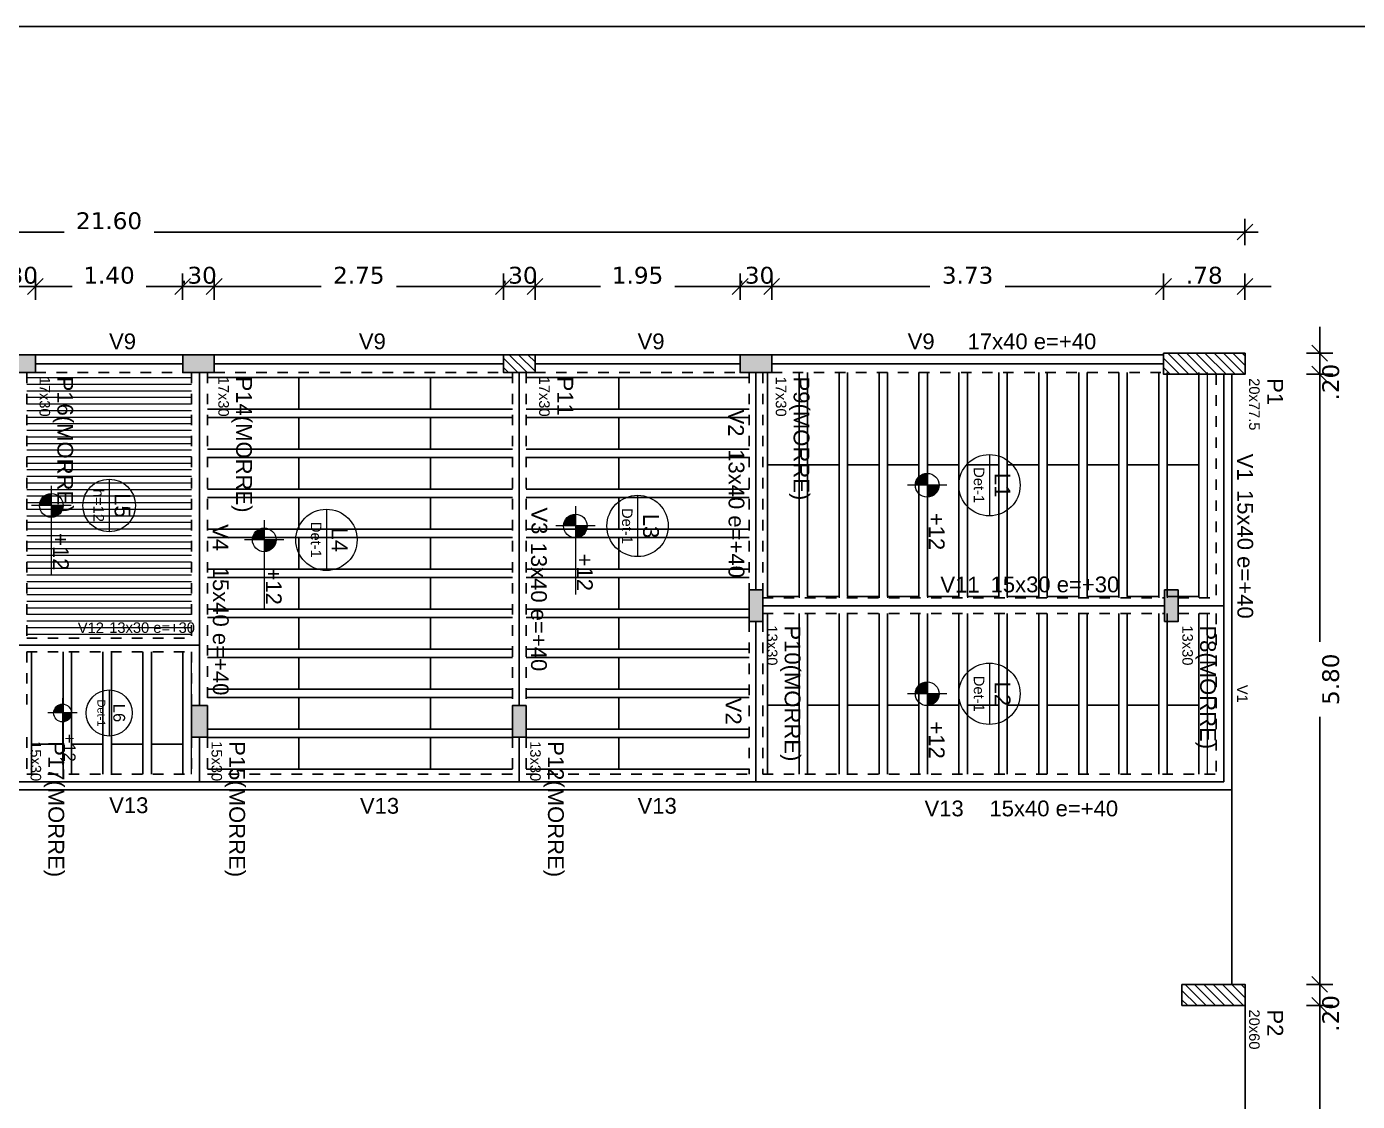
# Model space of a CAD drawing. Extents: x 25 to 1028, y -81 to 176.
# Drawn here: x 823.42 to 836.07, y 122.72 to 132.93 of the extents above; entities that cross this region are included whole.
import ezdxf

# ---------------------------------------------------------------- set-up
doc = ezdxf.new("R2010")
doc.units = 0
doc.header["$LTSCALE"] = 0.3
doc.header["$PDSIZE"] = 0.1
doc.linetypes.add('DOT2', pattern=[3.175, 0, -3.175])
doc.layers.get('0').update_dxf_attribs({"linetype": 'CONTINUOUS'})
doc.layers.get('Defpoints').update_dxf_attribs({"linetype": 'CONTINUOUS'})
for name, color, linetype in [('ARQ-CTA-1_100', 1, 'CONTINUOUS'), ('FO-Eixos', 5, 'CONTINUOUS'), ('FO-Pilares', 4, 'CONTINUOUS'), ('FO-Vigas', 1, 'CONTINUOUS')]:
    doc.layers.add(name, color=color, linetype=linetype)
for name, color, linetype, lineweight in [('FO-Hachuras das lajes', 1, 'CONTINUOUS', 20), ('FO-Hachuras dos pilares', 9, 'CONTINUOUS', 5), ('FO-Textos das lajes', 3, 'CONTINUOUS', 20), ('FO-Textos das vigas', 7, 'CONTINUOUS', 5), ('FO-Textos dos pilares', 7, 'CONTINUOUS', 5)]:
    doc.layers.add(name, color=color, linetype=linetype, lineweight=lineweight)
doc.layers.add('VPort', color=45, linetype='CONTINUOUS', plot=False)
doc.styles.add('Arial', font='arial.ttf')
doc.styles.add('FNDE Texto Cota 0100', font='verdana.ttf', dxfattribs={"height": 0.16})
doc.dimstyles.new('FNDE 1-0100', dxfattribs={"dimscale": 2.5, "dimtxt": 0.16, "dimasz": 0.05, "dimexe": 0.15, "dimexo": 0.15, "dimgap": 0.05, "dimtad": 1, "dimzin": 4, "dimdsep": 46, "dimtxsty": 'FNDE Texto Cota 0100', "dimblk": 'tic', "dimcen": 0.15, "dimdle": 0.15, "dimse1": 1, "dimse2": 1, "dimclrd": 251, "dimclre": 251, "dimclrt": 256, "dimaunit": 1, "dimadec": 3, "dimazin": 0, "dimtfac": 1, "dimtix": 1, "dimtmove": 2, "dimatfit": 3, "dimldrblk": 'tic', "dimfxl": 0.15, "dimtvp": 1, "dimtolj": 1, "dimtzin": 0, "dimarcsym": 0})
pattern_1 = [(315, (831.050994, 199.160004), (0.044194174, 0.044194174), [])]

# ---------------------------------------------------------------- blocks, each defined once
blk = doc.blocks.new('tic')
at = {"color": 251}
for p, q in [((-1, 0), (1, 0)), ((0, -1), (0, 1))]:
    blk.add_line(p, q, dxfattribs=at)
blk.add_line((-0.6, -0.6), (0.6, 0.6))
blk = doc.blocks.new('*D55')
at = {"layer": 'ARQ-CTA-1_100', "color": 251, "lineweight": -2}
for p, q in [((835.712, 129.955), (835.712, 130.08)), ((835.712, 129.83), (835.712, 129.63)), ((835.712, 129.505), (835.712, 129.38))]:
    blk.add_line(p, q, dxfattribs=at)
at = {"layer": 'Defpoints', "color": 0}
for p in [(834.472, 129.83), (834.472, 129.63), (835.712, 129.63)]:
    blk.add_point(p, dxfattribs=at)
at = {"layer": 'ARQ-CTA-1_100', "color": 251, "lineweight": -2, "xscale": 0.125, "yscale": 0.125, "zscale": 0.125}
for p, rotation in [((835.712, 129.83), 270), ((835.712, 129.63), 90)]:
    blk.add_blockref('tic', p, dxfattribs=dict(at, rotation=rotation))
at = {"layer": 'ARQ-CTA-1_100', "insert": (835.817, 129.554), "char_height": 0.16, "attachment_point": 5, "rotation": 90, "style": 'FNDE Texto Cota 0100'}
blk.add_mtext('\\A1;.20', dxfattribs=at)
blk = doc.blocks.new('*D56')
at = {"layer": 'ARQ-CTA-1_100', "color": 251, "lineweight": -2}
for p, q in [((835.712, 129.505), (835.712, 127.087)), ((835.712, 123.955), (835.712, 126.372))]:
    blk.add_line(p, q, dxfattribs=at)
at = {"layer": 'Defpoints', "color": 0}
for p in [(834.472, 129.63), (834.472, 123.83), (835.712, 123.83)]:
    blk.add_point(p, dxfattribs=at)
at = {"layer": 'ARQ-CTA-1_100', "color": 251, "lineweight": -2, "xscale": 0.125, "yscale": 0.125, "zscale": 0.125}
for p, rotation in [((835.712, 129.63), 90), ((835.712, 123.83), 270)]:
    blk.add_blockref('tic', p, dxfattribs=dict(at, rotation=rotation))
at = {"layer": 'ARQ-CTA-1_100', "insert": (835.817, 126.73), "char_height": 0.16, "attachment_point": 5, "rotation": 90, "style": 'FNDE Texto Cota 0100'}
blk.add_mtext('\\A1;5.80', dxfattribs=at)
blk = doc.blocks.new('*D57')
at = {"layer": 'ARQ-CTA-1_100', "color": 251, "lineweight": -2}
for p, q in [((835.712, 123.955), (835.712, 124.08)), ((835.712, 123.83), (835.712, 123.63)), ((835.712, 123.505), (835.712, 123.38))]:
    blk.add_line(p, q, dxfattribs=at)
at = {"layer": 'Defpoints', "color": 0}
for p in [(834.472, 123.83), (834.472, 123.63), (835.712, 123.63)]:
    blk.add_point(p, dxfattribs=at)
at = {"layer": 'ARQ-CTA-1_100', "color": 251, "lineweight": -2, "xscale": 0.125, "yscale": 0.125, "zscale": 0.125}
for p, rotation in [((835.712, 123.83), 270), ((835.712, 123.63), 90)]:
    blk.add_blockref('tic', p, dxfattribs=dict(at, rotation=rotation))
at = {"layer": 'ARQ-CTA-1_100', "insert": (835.817, 123.554), "char_height": 0.16, "attachment_point": 5, "rotation": 90, "style": 'FNDE Texto Cota 0100'}
blk.add_mtext('\\A1;.20', dxfattribs=at)
blk = doc.blocks.new('*D58')
at = {"layer": 'ARQ-CTA-1_100', "color": 251, "lineweight": -2}
for p, q in [((835.712, 123.505), (835.712, 121.087)), ((835.712, 117.955), (835.712, 120.372))]:
    blk.add_line(p, q, dxfattribs=at)
at = {"layer": 'Defpoints', "color": 0}
for p in [(834.472, 123.63), (834.472, 117.83), (835.712, 117.83)]:
    blk.add_point(p, dxfattribs=at)
at = {"layer": 'ARQ-CTA-1_100', "color": 251, "lineweight": -2, "xscale": 0.125, "yscale": 0.125, "zscale": 0.125}
for p, rotation in [((835.712, 123.63), 90), ((835.712, 117.83), 270)]:
    blk.add_blockref('tic', p, dxfattribs=dict(at, rotation=rotation))
at = {"layer": 'ARQ-CTA-1_100', "insert": (835.817, 120.73), "char_height": 0.16, "attachment_point": 5, "rotation": 90, "style": 'FNDE Texto Cota 0100'}
blk.add_mtext('\\A1;5.80', dxfattribs=at)
blk = doc.blocks.new('*D74')
at = {"layer": 'ARQ-CTA-1_100', "color": 251, "lineweight": -2}
for p, q in [((834.101, 130.463), (833.976, 130.463)), ((835.001, 130.463), (834.226, 130.463)), ((835.126, 130.463), (835.251, 130.463))]:
    blk.add_line(p, q, dxfattribs=at)
at = {"layer": 'Defpoints', "color": 0}
for p in [(834.226, 130.463), (834.226, 129.83), (835.001, 129.83)]:
    blk.add_point(p, dxfattribs=at)
at = {"layer": 'ARQ-CTA-1_100', "color": 251, "lineweight": -2, "xscale": 0.125, "yscale": 0.125, "zscale": 0.125}
blk.add_blockref('tic', (834.226, 130.463), dxfattribs=at)
at = {"layer": 'ARQ-CTA-1_100', "color": 251, "lineweight": -2, "xscale": 0.125, "yscale": 0.125, "zscale": 0.125, "rotation": 180}
blk.add_blockref('tic', (835.001, 130.463), dxfattribs=at)
at = {"layer": 'ARQ-CTA-1_100', "insert": (834.614, 130.569), "char_height": 0.16, "attachment_point": 5, "style": 'FNDE Texto Cota 0100'}
blk.add_mtext('\\A1;.78', dxfattribs=at)
blk = doc.blocks.new('*D75')
at = {"layer": 'ARQ-CTA-1_100', "color": 251, "lineweight": -2}
for p, q in [((830.626, 130.463), (832.006, 130.463)), ((834.101, 130.463), (832.722, 130.463))]:
    blk.add_line(p, q, dxfattribs=at)
at = {"layer": 'Defpoints', "color": 0}
for p in [(830.501, 130.463), (830.501, 129.815), (834.226, 129.83)]:
    blk.add_point(p, dxfattribs=at)
at = {"layer": 'ARQ-CTA-1_100', "color": 251, "lineweight": -2, "xscale": 0.125, "yscale": 0.125, "zscale": 0.125, "rotation": 180}
blk.add_blockref('tic', (830.501, 130.463), dxfattribs=at)
at = {"layer": 'ARQ-CTA-1_100', "color": 251, "lineweight": -2, "xscale": 0.125, "yscale": 0.125, "zscale": 0.125}
blk.add_blockref('tic', (834.226, 130.463), dxfattribs=at)
at = {"layer": 'ARQ-CTA-1_100', "insert": (832.364, 130.569), "char_height": 0.16, "attachment_point": 5, "style": 'FNDE Texto Cota 0100'}
blk.add_mtext('\\A1;3.73', dxfattribs=at)
blk = doc.blocks.new('*D76')
at = {"layer": 'ARQ-CTA-1_100', "color": 251, "lineweight": -2}
for p, q in [((830.076, 130.463), (829.951, 130.463)), ((830.501, 130.463), (830.201, 130.463)), ((830.626, 130.463), (830.751, 130.463))]:
    blk.add_line(p, q, dxfattribs=at)
at = {"layer": 'Defpoints', "color": 0}
for p in [(830.201, 130.463), (830.201, 129.815), (830.501, 129.815)]:
    blk.add_point(p, dxfattribs=at)
at = {"layer": 'ARQ-CTA-1_100', "color": 251, "lineweight": -2, "xscale": 0.125, "yscale": 0.125, "zscale": 0.125}
blk.add_blockref('tic', (830.201, 130.463), dxfattribs=at)
at = {"layer": 'ARQ-CTA-1_100', "color": 251, "lineweight": -2, "xscale": 0.125, "yscale": 0.125, "zscale": 0.125, "rotation": 180}
blk.add_blockref('tic', (830.501, 130.463), dxfattribs=at)
at = {"layer": 'ARQ-CTA-1_100', "insert": (830.351, 130.569), "char_height": 0.16, "attachment_point": 5, "style": 'FNDE Texto Cota 0100'}
blk.add_mtext('\\A1;.30', dxfattribs=at)
blk = doc.blocks.new('*D77')
at = {"layer": 'ARQ-CTA-1_100', "color": 251, "lineweight": -2}
for p, q in [((828.376, 130.463), (828.874, 130.463)), ((830.076, 130.463), (829.579, 130.463))]:
    blk.add_line(p, q, dxfattribs=at)
at = {"layer": 'Defpoints', "color": 0}
for p in [(828.251, 130.463), (828.251, 129.815), (830.201, 129.815)]:
    blk.add_point(p, dxfattribs=at)
at = {"layer": 'ARQ-CTA-1_100', "color": 251, "lineweight": -2, "xscale": 0.125, "yscale": 0.125, "zscale": 0.125, "rotation": 180}
blk.add_blockref('tic', (828.251, 130.463), dxfattribs=at)
at = {"layer": 'ARQ-CTA-1_100', "color": 251, "lineweight": -2, "xscale": 0.125, "yscale": 0.125, "zscale": 0.125}
blk.add_blockref('tic', (830.201, 130.463), dxfattribs=at)
at = {"layer": 'ARQ-CTA-1_100', "insert": (829.226, 130.569), "char_height": 0.16, "attachment_point": 5, "style": 'FNDE Texto Cota 0100'}
blk.add_mtext('\\A1;1.95', dxfattribs=at)
blk = doc.blocks.new('*D78')
at = {"layer": 'ARQ-CTA-1_100', "color": 251, "lineweight": -2}
for p, q in [((827.826, 130.463), (827.701, 130.463)), ((828.251, 130.463), (827.951, 130.463)), ((828.376, 130.463), (828.501, 130.463))]:
    blk.add_line(p, q, dxfattribs=at)
at = {"layer": 'Defpoints', "color": 0}
for p in [(827.951, 130.463), (827.951, 129.815), (828.251, 129.815)]:
    blk.add_point(p, dxfattribs=at)
at = {"layer": 'ARQ-CTA-1_100', "color": 251, "lineweight": -2, "xscale": 0.125, "yscale": 0.125, "zscale": 0.125}
blk.add_blockref('tic', (827.951, 130.463), dxfattribs=at)
at = {"layer": 'ARQ-CTA-1_100', "color": 251, "lineweight": -2, "xscale": 0.125, "yscale": 0.125, "zscale": 0.125, "rotation": 180}
blk.add_blockref('tic', (828.251, 130.463), dxfattribs=at)
at = {"layer": 'ARQ-CTA-1_100', "insert": (828.101, 130.569), "char_height": 0.16, "attachment_point": 5, "style": 'FNDE Texto Cota 0100'}
blk.add_mtext('\\A1;.30', dxfattribs=at)
blk = doc.blocks.new('*D79')
at = {"layer": 'ARQ-CTA-1_100', "color": 251, "lineweight": -2}
for p, q in [((825.326, 130.463), (826.218, 130.463)), ((827.826, 130.463), (826.935, 130.463))]:
    blk.add_line(p, q, dxfattribs=at)
at = {"layer": 'Defpoints', "color": 0}
for p in [(825.201, 130.463), (825.201, 129.815), (827.951, 129.815)]:
    blk.add_point(p, dxfattribs=at)
at = {"layer": 'ARQ-CTA-1_100', "color": 251, "lineweight": -2, "xscale": 0.125, "yscale": 0.125, "zscale": 0.125, "rotation": 180}
blk.add_blockref('tic', (825.201, 130.463), dxfattribs=at)
at = {"layer": 'ARQ-CTA-1_100', "color": 251, "lineweight": -2, "xscale": 0.125, "yscale": 0.125, "zscale": 0.125}
blk.add_blockref('tic', (827.951, 130.463), dxfattribs=at)
at = {"layer": 'ARQ-CTA-1_100', "insert": (826.576, 130.569), "char_height": 0.16, "attachment_point": 5, "style": 'FNDE Texto Cota 0100'}
blk.add_mtext('\\A1;2.75', dxfattribs=at)
blk = doc.blocks.new('*D80')
at = {"layer": 'ARQ-CTA-1_100', "color": 251, "lineweight": -2}
for p, q in [((824.776, 130.463), (824.651, 130.463)), ((825.201, 130.463), (824.901, 130.463)), ((825.326, 130.463), (825.451, 130.463))]:
    blk.add_line(p, q, dxfattribs=at)
at = {"layer": 'Defpoints', "color": 0}
for p in [(824.901, 130.463), (824.901, 129.815), (825.201, 129.815)]:
    blk.add_point(p, dxfattribs=at)
at = {"layer": 'ARQ-CTA-1_100', "color": 251, "lineweight": -2, "xscale": 0.125, "yscale": 0.125, "zscale": 0.125}
blk.add_blockref('tic', (824.901, 130.463), dxfattribs=at)
at = {"layer": 'ARQ-CTA-1_100', "color": 251, "lineweight": -2, "xscale": 0.125, "yscale": 0.125, "zscale": 0.125, "rotation": 180}
blk.add_blockref('tic', (825.201, 130.463), dxfattribs=at)
at = {"layer": 'ARQ-CTA-1_100', "insert": (825.051, 130.569), "char_height": 0.16, "attachment_point": 5, "style": 'FNDE Texto Cota 0100'}
blk.add_mtext('\\A1;.30', dxfattribs=at)
blk = doc.blocks.new('*D81')
at = {"layer": 'ARQ-CTA-1_100', "color": 251, "lineweight": -2}
for p, q in [((823.626, 130.463), (823.849, 130.463)), ((824.776, 130.463), (824.554, 130.463))]:
    blk.add_line(p, q, dxfattribs=at)
at = {"layer": 'Defpoints', "color": 0}
for p in [(823.501, 130.463), (823.501, 129.815), (824.901, 129.815)]:
    blk.add_point(p, dxfattribs=at)
at = {"layer": 'ARQ-CTA-1_100', "color": 251, "lineweight": -2, "xscale": 0.125, "yscale": 0.125, "zscale": 0.125, "rotation": 180}
blk.add_blockref('tic', (823.501, 130.463), dxfattribs=at)
at = {"layer": 'ARQ-CTA-1_100', "color": 251, "lineweight": -2, "xscale": 0.125, "yscale": 0.125, "zscale": 0.125}
blk.add_blockref('tic', (824.901, 130.463), dxfattribs=at)
at = {"layer": 'ARQ-CTA-1_100', "insert": (824.201, 130.569), "char_height": 0.16, "attachment_point": 5, "style": 'FNDE Texto Cota 0100'}
blk.add_mtext('\\A1;1.40', dxfattribs=at)
blk = doc.blocks.new('*D82')
at = {"layer": 'ARQ-CTA-1_100', "color": 251, "lineweight": -2}
for p, q in [((823.076, 130.463), (822.951, 130.463)), ((823.501, 130.463), (823.201, 130.463)), ((823.626, 130.463), (823.751, 130.463))]:
    blk.add_line(p, q, dxfattribs=at)
at = {"layer": 'Defpoints', "color": 0}
for p in [(823.201, 130.463), (823.201, 129.815), (823.501, 129.815)]:
    blk.add_point(p, dxfattribs=at)
at = {"layer": 'ARQ-CTA-1_100', "color": 251, "lineweight": -2, "xscale": 0.125, "yscale": 0.125, "zscale": 0.125}
blk.add_blockref('tic', (823.201, 130.463), dxfattribs=at)
at = {"layer": 'ARQ-CTA-1_100', "color": 251, "lineweight": -2, "xscale": 0.125, "yscale": 0.125, "zscale": 0.125, "rotation": 180}
blk.add_blockref('tic', (823.501, 130.463), dxfattribs=at)
at = {"layer": 'ARQ-CTA-1_100', "insert": (823.351, 130.569), "char_height": 0.16, "attachment_point": 5, "style": 'FNDE Texto Cota 0100'}
blk.add_mtext('\\A1;.30', dxfattribs=at)
blk = doc.blocks.new('*D89')
at = {"layer": 'ARQ-CTA-1_100', "color": 251, "lineweight": -2}
for p, q in [((813.526, 130.981), (823.773, 130.981)), ((834.876, 130.981), (824.63, 130.981))]:
    blk.add_line(p, q, dxfattribs=at)
at = {"layer": 'Defpoints', "color": 0}
for p in [(813.401, 130.981), (813.401, 129.83), (835.001, 129.83)]:
    blk.add_point(p, dxfattribs=at)
at = {"layer": 'ARQ-CTA-1_100', "color": 251, "lineweight": -2, "xscale": 0.125, "yscale": 0.125, "zscale": 0.125, "rotation": 180}
blk.add_blockref('tic', (813.401, 130.981), dxfattribs=at)
at = {"layer": 'ARQ-CTA-1_100', "color": 251, "lineweight": -2, "xscale": 0.125, "yscale": 0.125, "zscale": 0.125}
blk.add_blockref('tic', (835.001, 130.981), dxfattribs=at)
at = {"layer": 'ARQ-CTA-1_100', "insert": (824.201, 131.087), "char_height": 0.16, "attachment_point": 5, "style": 'FNDE Texto Cota 0100'}
blk.add_mtext('\\A1;21.60', dxfattribs=at)

msp = doc.modelspace()

# ---------------------------------------------------------------- hatches: boundary and pattern name
at = {"layer": 'FO-Hachuras das lajes', "linetype": 'Continuous'}
h = msp.add_hatch(dxfattribs=at)
h.set_pattern_fill('LINE', color=256, scale=0.5, style=0)
h.set_pattern_definition([(360, (831.050994, 199.160004), (2e-17, 0.0625), [])])
h.paths.add_polyline_path([(823.41849447, 129.644504), (823.41849447, 127.119504), (824.98649447, 127.119504), (824.98649447, 129.644504), (824.90149447, 129.644504), (823.50149447, 129.644504)])
at = {"layer": 'FO-Hachuras dos pilares', "linetype": 'Continuous'}
for points in [[(823.20149447, 129.814504), (823.20149447, 129.729504), (823.20149447, 129.644504), (823.35149447, 129.644504), (823.50149447, 129.644504), (823.50149447, 129.729504), (823.50149447, 129.814504), (823.35149447, 129.814504)], [(824.90149447, 129.814504), (824.90149447, 129.729504), (824.90149447, 129.644504), (825.05149447, 129.644504), (825.20149447, 129.644504), (825.20149447, 129.729504), (825.20149447, 129.814504), (825.05149447, 129.814504)], [(830.20149447, 129.814504), (830.20149447, 129.729504), (830.20149447, 129.644504), (830.35149447, 129.644504), (830.50149447, 129.644504), (830.50149447, 129.729504), (830.50149447, 129.814504), (830.35149447, 129.814504)], [(830.41649447, 127.579504), (830.35149447, 127.579504), (830.28649447, 127.579504), (830.28649447, 127.429504), (830.28649447, 127.279504), (830.35149447, 127.279504), (830.41649447, 127.279504), (830.41649447, 127.429504)], [(834.36649447, 127.579504), (834.30149447, 127.579504), (834.23649447, 127.579504), (834.23649447, 127.429504), (834.23649447, 127.279504), (834.30149447, 127.279504), (834.36649447, 127.279504), (834.36649447, 127.429504)], [(824.98649447, 126.179504), (825.06149447, 126.179504), (825.13649447, 126.179504), (825.13649447, 126.329504), (825.13649447, 126.479504), (825.06149447, 126.479504), (824.98649447, 126.479504), (824.98649447, 126.329504)], [(828.03649447, 126.179504), (828.10149447, 126.179504), (828.16649447, 126.179504), (828.16649447, 126.329504), (828.16649447, 126.479504), (828.10149447, 126.479504), (828.03649447, 126.479504), (828.03649447, 126.329504)]]:
    msp.add_hatch(color=256, dxfattribs=at).paths.add_polyline_path(points)
h = msp.add_hatch(dxfattribs=at)
h.set_pattern_fill('ANSI31', color=256, scale=0.5, angle=-90, style=0)
h.set_pattern_definition(pattern_1)
h.paths.add_polyline_path([(827.95149447, 129.814504), (827.95149447, 129.729504), (827.95149447, 129.644504), (828.10149447, 129.644504), (828.25149447, 129.644504), (828.25149447, 129.729504), (828.25149447, 129.814504), (828.10149447, 129.814504)])
h = msp.add_hatch(dxfattribs=at)
h.set_pattern_fill('ANSI31', color=256, scale=0.5, angle=-90, style=0)
h.set_pattern_definition(pattern_1)
h.paths.add_polyline_path([(834.22649447, 129.829504), (834.22649447, 129.729504), (834.22649447, 129.629504), (834.61399447, 129.629504), (835.00149447, 129.629504), (835.00149447, 129.729504), (835.00149447, 129.829504), (834.61399447, 129.829504)])
h = msp.add_hatch(dxfattribs=at)
h.set_pattern_fill('ANSI31', color=256, scale=0.5, angle=-90, style=0)
h.set_pattern_definition(pattern_1)
h.paths.add_polyline_path([(834.40149447, 123.829504), (834.40149447, 123.729504), (834.40149447, 123.629504), (834.70149447, 123.629504), (835.00149447, 123.629504), (835.00149447, 123.729504), (835.00149447, 123.829504), (834.70149447, 123.829504)])
at = {"layer": 'FO-Textos das lajes', "linetype": 'Continuous'}
for points in [[(831.97994697, 128.574504), (831.97994697, 128.687004), (831.95082997, 128.6831705), (831.92369697, 128.671932), (831.90039747, 128.6540535), (831.88251897, 128.630754), (831.87127997, 128.603621), (831.86744697, 128.574504), (831.97994697, 128.574504)], [(831.97994697, 128.574504), (831.97994697, 128.462004), (832.00906397, 128.4658375), (832.03619697, 128.477076), (832.05949647, 128.4949545), (832.07737497, 128.518254), (832.08861347, 128.545387), (832.09244697, 128.574504), (831.97994697, 128.574504)], [(823.65249447, 128.382004), (823.65249447, 128.494504), (823.62337747, 128.4906705), (823.59624447, 128.479432), (823.57294497, 128.4615535), (823.55506647, 128.438254), (823.54382797, 128.411121), (823.53999447, 128.382004), (823.65249447, 128.382004)], [(823.65249447, 128.382004), (823.65249447, 128.269504), (823.68161147, 128.2733375), (823.70874447, 128.284576), (823.73204397, 128.3024545), (823.74992247, 128.325754), (823.76116097, 128.352887), (823.76499447, 128.382004), (823.65249447, 128.382004)], [(828.63494697, 128.187004), (828.63494697, 128.299504), (828.60582997, 128.2956705), (828.57869697, 128.284432), (828.55539747, 128.2665535), (828.53751897, 128.243254), (828.52627997, 128.216121), (828.52244697, 128.187004), (828.63494697, 128.187004)], [(825.67674897, 128.055202), (825.67674897, 128.167702), (825.64763147, 128.1638685), (825.62049897, 128.15263), (825.59719947, 128.1347515), (825.57932097, 128.111452), (825.56808197, 128.084319), (825.56424897, 128.055202), (825.67674897, 128.055202)], [(828.63494697, 128.187004), (828.63494697, 128.074504), (828.66406397, 128.0783375), (828.69119697, 128.089576), (828.71449647, 128.1074545), (828.73237497, 128.130754), (828.74361347, 128.157887), (828.74744697, 128.187004), (828.63494697, 128.187004)], [(825.67674897, 128.055202), (825.67674897, 127.942702), (825.70586597, 127.9465355), (825.73299897, 127.957774), (825.75629847, 127.9756525), (825.77417647, 127.998952), (825.78541547, 128.026085), (825.78924897, 128.055202), (825.67674897, 128.055202)], [(831.97994697, 126.592004), (831.97994697, 126.704504), (831.95082997, 126.7006705), (831.92369697, 126.689432), (831.90039747, 126.6715535), (831.88251897, 126.648254), (831.87127997, 126.621121), (831.86744697, 126.592004), (831.97994697, 126.592004)], [(831.97994697, 126.592004), (831.97994697, 126.479504), (832.00906397, 126.4833375), (832.03619697, 126.494576), (832.05949647, 126.5124545), (832.07737497, 126.535754), (832.08861347, 126.562887), (832.09244697, 126.592004), (831.97994697, 126.592004)], [(823.75883397, 126.409504), (823.75883397, 126.493879), (823.73699597, 126.491004), (823.71664647, 126.482575), (823.69917147, 126.469166), (823.68576297, 126.4516915), (823.67733397, 126.431342), (823.67445897, 126.409504), (823.75883397, 126.409504)], [(823.75883397, 126.409504), (823.75883397, 126.325129), (823.78067147, 126.328004), (823.80102147, 126.336433), (823.81849597, 126.349842), (823.83190447, 126.3673165), (823.84033397, 126.387666), (823.84320897, 126.409504), (823.75883397, 126.409504)]]:
    msp.add_hatch(color=256, dxfattribs=at).paths.add_polyline_path(points)

# ---------------------------------------------------------------- linework, layer by layer
at = {"layer": 'FO-Eixos'}
for p, q in [((823.50149447, 129.729504), (824.90149447, 129.729504)), ((825.20149447, 129.729504), (827.95149447, 129.729504)), ((828.25149447, 129.729504), (830.20149447, 129.729504)), ((830.50149447, 129.729504), (834.22649447, 129.729504)), ((825.06149447, 129.644504), (825.06149447, 127.054504)), ((828.10149447, 129.644504), (828.10149447, 126.479504)), ((830.35149447, 129.644504), (830.35149447, 127.579504)), ((834.80149447, 129.629504), (834.80149447, 127.429504)), ((830.41649447, 127.429504), (834.23649447, 127.429504)), ((834.36649447, 127.429504), (834.80149447, 127.429504)), ((834.80149447, 127.429504), (834.80149447, 125.754504)), ((830.35149447, 127.279504), (830.35149447, 125.754504)), ((823.34349447, 127.054504), (825.06149447, 127.054504)), ((825.06149447, 127.054504), (825.06149447, 126.479504)), ((825.06149447, 126.179504), (825.06149447, 125.754504)), ((828.10149447, 126.179504), (828.10149447, 125.754504)), ((823.34349447, 125.754504), (825.06149447, 125.754504)), ((825.06149447, 125.754504), (828.10149447, 125.754504)), ((828.10149447, 125.754504), (830.35149447, 125.754504)), ((830.35149447, 125.754504), (834.80149447, 125.754504))]:
    msp.add_line(p, q, dxfattribs=at)
for points in [[(825.13649447, 129.297004), (826.00649447, 129.297004), (826.00649447, 129.597004), (825.13649447, 129.597004)], [(828.03649447, 129.597004), (827.25649447, 129.597004), (827.25649447, 129.297004), (828.03649447, 129.297004)], [(828.16649447, 129.297004), (829.04649447, 129.297004), (829.04649447, 129.597004), (828.16649447, 129.597004)], [(830.28649447, 129.597004), (829.04649447, 129.597004), (829.04649447, 129.297004), (830.28649447, 129.297004)], [(830.46149447, 129.644504), (830.46149447, 128.767004), (830.76149447, 128.767004), (830.76149447, 129.644504)], [(830.84149447, 129.644504), (830.84149447, 128.767004), (831.14149447, 128.767004), (831.14149447, 129.644504)], [(831.22149447, 129.644504), (831.22149447, 128.767004), (831.52149447, 128.767004), (831.52149447, 129.644504)], [(831.60149447, 129.644504), (831.60149447, 128.767004), (831.90149447, 128.767004), (831.90149447, 129.644504)], [(831.98149447, 129.644504), (831.98149447, 128.767004), (832.28149447, 128.767004), (832.28149447, 129.644504)], [(832.36149447, 129.644504), (832.36149447, 128.767004), (832.66149447, 128.767004), (832.66149447, 129.644504)], [(832.74149447, 129.644504), (832.74149447, 128.767004), (833.04149447, 128.767004), (833.04149447, 129.644504)], [(833.12149447, 129.644504), (833.12149447, 128.767004), (833.42149447, 128.767004), (833.42149447, 129.644504)], [(833.50149447, 129.644504), (833.50149447, 128.767004), (833.80149447, 128.767004), (833.80149447, 129.644504)], [(833.88149447, 129.644504), (833.88149447, 128.767004), (834.18149447, 128.767004), (834.18149447, 129.644504)], [(834.26149447, 129.644504), (834.26149447, 128.767004), (834.56149447, 128.767004), (834.56149447, 129.644504)], [(825.13649447, 128.917004), (826.00649447, 128.917004), (826.00649447, 129.217004), (825.13649447, 129.217004)], [(828.03649447, 129.217004), (827.25649447, 129.217004), (827.25649447, 128.917004), (828.03649447, 128.917004)], [(828.16649447, 128.917004), (829.04649447, 128.917004), (829.04649447, 129.217004), (828.16649447, 129.217004)], [(830.28649447, 129.217004), (829.04649447, 129.217004), (829.04649447, 128.917004), (830.28649447, 128.917004)], [(825.13649447, 128.537004), (826.00649447, 128.537004), (826.00649447, 128.837004), (825.13649447, 128.837004)], [(828.03649447, 128.837004), (827.25649447, 128.837004), (827.25649447, 128.537004), (828.03649447, 128.537004)], [(828.16649447, 128.537004), (829.04649447, 128.537004), (829.04649447, 128.837004), (828.16649447, 128.837004)], [(830.28649447, 128.837004), (829.04649447, 128.837004), (829.04649447, 128.537004), (830.28649447, 128.537004)], [(825.13649447, 128.157004), (826.00649447, 128.157004), (826.00649447, 128.457004), (825.13649447, 128.457004)], [(828.03649447, 128.457004), (827.25649447, 128.457004), (827.25649447, 128.157004), (828.03649447, 128.157004)], [(828.16649447, 128.157004), (829.04649447, 128.157004), (829.04649447, 128.457004), (828.16649447, 128.457004)], [(830.28649447, 128.457004), (829.04649447, 128.457004), (829.04649447, 128.157004), (830.28649447, 128.157004)], [(825.13649447, 127.777004), (826.00649447, 127.777004), (826.00649447, 128.077004), (825.13649447, 128.077004)], [(828.03649447, 128.077004), (827.25649447, 128.077004), (827.25649447, 127.777004), (828.03649447, 127.777004)], [(828.16649447, 127.777004), (829.04649447, 127.777004), (829.04649447, 128.077004), (828.16649447, 128.077004)], [(830.28649447, 128.077004), (829.04649447, 128.077004), (829.04649447, 127.777004), (830.28649447, 127.777004)], [(825.13649447, 127.397004), (826.00649447, 127.397004), (826.00649447, 127.697004), (825.13649447, 127.697004)], [(828.03649447, 127.697004), (827.25649447, 127.697004), (827.25649447, 127.397004), (828.03649447, 127.397004)], [(828.16649447, 127.397004), (829.04649447, 127.397004), (829.04649447, 127.697004), (828.16649447, 127.697004)], [(830.28649447, 127.697004), (829.04649447, 127.697004), (829.04649447, 127.397004), (830.28649447, 127.397004)], [(825.13649447, 127.017004), (826.00649447, 127.017004), (826.00649447, 127.317004), (825.13649447, 127.317004)], [(828.03649447, 127.317004), (827.25649447, 127.317004), (827.25649447, 127.017004), (828.03649447, 127.017004)], [(828.16649447, 127.017004), (829.04649447, 127.017004), (829.04649447, 127.317004), (828.16649447, 127.317004)], [(830.28649447, 127.317004), (829.04649447, 127.317004), (829.04649447, 127.017004), (830.28649447, 127.017004)], [(830.46149447, 127.354504), (830.46149447, 126.484504), (830.76149447, 126.484504), (830.76149447, 127.354504)], [(830.84149447, 127.354504), (830.84149447, 126.484504), (831.14149447, 126.484504), (831.14149447, 127.354504)], [(831.22149447, 127.354504), (831.22149447, 126.484504), (831.52149447, 126.484504), (831.52149447, 127.354504)], [(831.60149447, 127.354504), (831.60149447, 126.484504), (831.90149447, 126.484504), (831.90149447, 127.354504)], [(831.98149447, 127.354504), (831.98149447, 126.484504), (832.28149447, 126.484504), (832.28149447, 127.354504)], [(832.36149447, 127.354504), (832.36149447, 126.484504), (832.66149447, 126.484504), (832.66149447, 127.354504)], [(832.74149447, 127.354504), (832.74149447, 126.484504), (833.04149447, 126.484504), (833.04149447, 127.354504)], [(833.12149447, 127.354504), (833.12149447, 126.484504), (833.42149447, 126.484504), (833.42149447, 127.354504)], [(833.50149447, 127.354504), (833.50149447, 126.484504), (833.80149447, 126.484504), (833.80149447, 127.354504)], [(833.88149447, 127.354504), (833.88149447, 126.484504), (834.18149447, 126.484504), (834.18149447, 127.354504)], [(834.26149447, 127.354504), (834.26149447, 126.484504), (834.56149447, 126.484504), (834.56149447, 127.354504)], [(823.46349447, 126.989504), (823.46349447, 126.114504), (823.76349447, 126.114504), (823.76349447, 126.989504)], [(823.84349447, 126.989504), (823.84349447, 126.114504), (824.14349447, 126.114504), (824.14349447, 126.989504)], [(824.22349447, 126.989504), (824.22349447, 126.114504), (824.52349447, 126.114504), (824.52349447, 126.989504)], [(824.60349447, 126.989504), (824.60349447, 126.114504), (824.90349447, 126.114504), (824.90349447, 126.989504)], [(825.13649447, 126.637004), (826.00649447, 126.637004), (826.00649447, 126.937004), (825.13649447, 126.937004)], [(828.03649447, 126.937004), (827.25649447, 126.937004), (827.25649447, 126.637004), (828.03649447, 126.637004)], [(828.16649447, 126.637004), (829.04649447, 126.637004), (829.04649447, 126.937004), (828.16649447, 126.937004)], [(830.28649447, 126.937004), (829.04649447, 126.937004), (829.04649447, 126.637004), (830.28649447, 126.637004)], [(825.13649447, 126.257004), (826.00649447, 126.257004), (826.00649447, 126.557004), (825.13649447, 126.557004)], [(828.03649447, 126.557004), (827.25649447, 126.557004), (827.25649447, 126.257004), (828.03649447, 126.257004)], [(828.16649447, 126.257004), (829.04649447, 126.257004), (829.04649447, 126.557004), (828.16649447, 126.557004)], [(830.28649447, 126.557004), (829.04649447, 126.557004), (829.04649447, 126.257004), (830.28649447, 126.257004)], [(830.76149447, 125.829504), (830.76149447, 126.484504), (830.46149447, 126.484504), (830.46149447, 125.829504)], [(831.14149447, 125.829504), (831.14149447, 126.484504), (830.84149447, 126.484504), (830.84149447, 125.829504)], [(831.52149447, 125.829504), (831.52149447, 126.484504), (831.22149447, 126.484504), (831.22149447, 125.829504)], [(831.90149447, 125.829504), (831.90149447, 126.484504), (831.60149447, 126.484504), (831.60149447, 125.829504)], [(832.28149447, 125.829504), (832.28149447, 126.484504), (831.98149447, 126.484504), (831.98149447, 125.829504)], [(832.66149447, 125.829504), (832.66149447, 126.484504), (832.36149447, 126.484504), (832.36149447, 125.829504)], [(833.04149447, 125.829504), (833.04149447, 126.484504), (832.74149447, 126.484504), (832.74149447, 125.829504)], [(833.42149447, 125.829504), (833.42149447, 126.484504), (833.12149447, 126.484504), (833.12149447, 125.829504)], [(833.80149447, 125.829504), (833.80149447, 126.484504), (833.50149447, 126.484504), (833.50149447, 125.829504)], [(834.18149447, 125.829504), (834.18149447, 126.484504), (833.88149447, 126.484504), (833.88149447, 125.829504)], [(834.56149447, 125.829504), (834.56149447, 126.484504), (834.26149447, 126.484504), (834.26149447, 125.829504)], [(825.13649447, 125.877004), (826.00649447, 125.877004), (826.00649447, 126.177004), (825.13649447, 126.177004)], [(828.03649447, 126.177004), (827.25649447, 126.177004), (827.25649447, 125.877004), (828.03649447, 125.877004)], [(828.16649447, 125.877004), (829.04649447, 125.877004), (829.04649447, 126.177004), (828.16649447, 126.177004)], [(830.28649447, 126.177004), (829.04649447, 126.177004), (829.04649447, 125.877004), (830.28649447, 125.877004)], [(823.76349447, 125.829504), (823.76349447, 126.114504), (823.46349447, 126.114504), (823.46349447, 125.829504)], [(824.14349447, 125.829504), (824.14349447, 126.114504), (823.84349447, 126.114504), (823.84349447, 125.829504)], [(824.52349447, 125.829504), (824.52349447, 126.114504), (824.22349447, 126.114504), (824.22349447, 125.829504)], [(824.90349447, 125.829504), (824.90349447, 126.114504), (824.60349447, 126.114504), (824.60349447, 125.829504)]]:
    msp.add_lwpolyline(points, dxfattribs=at)
for points in [[(826.00649447, 129.297004), (827.25649447, 129.297004), (827.25649447, 129.597004), (826.00649447, 129.597004), (826.00649447, 129.297004)], [(826.00649447, 128.917004), (827.25649447, 128.917004), (827.25649447, 129.217004), (826.00649447, 129.217004), (826.00649447, 128.917004)], [(826.00649447, 128.537004), (827.25649447, 128.537004), (827.25649447, 128.837004), (826.00649447, 128.837004), (826.00649447, 128.537004)], [(830.46149447, 128.767004), (830.46149447, 127.517004), (830.76149447, 127.517004), (830.76149447, 128.767004), (830.46149447, 128.767004)], [(830.84149447, 128.767004), (830.84149447, 127.517004), (831.14149447, 127.517004), (831.14149447, 128.767004), (830.84149447, 128.767004)], [(831.22149447, 128.767004), (831.22149447, 127.517004), (831.52149447, 127.517004), (831.52149447, 128.767004), (831.22149447, 128.767004)], [(831.60149447, 128.767004), (831.60149447, 127.517004), (831.90149447, 127.517004), (831.90149447, 128.767004), (831.60149447, 128.767004)], [(831.98149447, 128.767004), (831.98149447, 127.517004), (832.28149447, 127.517004), (832.28149447, 128.767004), (831.98149447, 128.767004)], [(832.36149447, 128.767004), (832.36149447, 127.517004), (832.66149447, 127.517004), (832.66149447, 128.767004), (832.36149447, 128.767004)], [(832.74149447, 128.767004), (832.74149447, 127.517004), (833.04149447, 127.517004), (833.04149447, 128.767004), (832.74149447, 128.767004)], [(833.12149447, 128.767004), (833.12149447, 127.517004), (833.42149447, 127.517004), (833.42149447, 128.767004), (833.12149447, 128.767004)], [(833.50149447, 128.767004), (833.50149447, 127.517004), (833.80149447, 127.517004), (833.80149447, 128.767004), (833.50149447, 128.767004)], [(833.88149447, 128.767004), (833.88149447, 127.517004), (834.18149447, 127.517004), (834.18149447, 128.767004), (833.88149447, 128.767004)], [(834.26149447, 128.767004), (834.26149447, 127.517004), (834.56149447, 127.517004), (834.56149447, 128.767004), (834.26149447, 128.767004)], [(826.00649447, 128.157004), (827.25649447, 128.157004), (827.25649447, 128.457004), (826.00649447, 128.457004), (826.00649447, 128.157004)], [(826.00649447, 127.777004), (827.25649447, 127.777004), (827.25649447, 128.077004), (826.00649447, 128.077004), (826.00649447, 127.777004)], [(826.00649447, 127.397004), (827.25649447, 127.397004), (827.25649447, 127.697004), (826.00649447, 127.697004), (826.00649447, 127.397004)], [(826.00649447, 127.017004), (827.25649447, 127.017004), (827.25649447, 127.317004), (826.00649447, 127.317004), (826.00649447, 127.017004)], [(826.00649447, 126.637004), (827.25649447, 126.637004), (827.25649447, 126.937004), (826.00649447, 126.937004), (826.00649447, 126.637004)], [(826.00649447, 126.257004), (827.25649447, 126.257004), (827.25649447, 126.557004), (826.00649447, 126.557004), (826.00649447, 126.257004)], [(826.00649447, 125.877004), (827.25649447, 125.877004), (827.25649447, 126.177004), (826.00649447, 126.177004), (826.00649447, 125.877004)]]:
    msp.add_lwpolyline(points, close=True, dxfattribs=at)
at = {"layer": 'FO-Hachuras das lajes'}
for p, q in [((825.13649447, 129.597004), (828.03649447, 129.597004)), ((828.16649447, 129.597004), (830.28649447, 129.597004)), ((830.46149447, 129.644504), (830.46149447, 127.504504)), ((830.76149447, 129.644504), (830.76149447, 127.504504)), ((830.84149447, 129.644504), (830.84149447, 127.504504)), ((831.14149447, 129.644504), (831.14149447, 127.504504)), ((831.22149447, 129.644504), (831.22149447, 127.504504)), ((831.52149447, 129.644504), (831.52149447, 127.504504)), ((831.60149447, 129.644504), (831.60149447, 127.504504)), ((831.90149447, 129.644504), (831.90149447, 127.504504)), ((831.98149447, 129.644504), (831.98149447, 127.504504)), ((832.28149447, 129.644504), (832.28149447, 127.504504)), ((832.36149447, 129.644504), (832.36149447, 127.504504)), ((832.66149447, 129.644504), (832.66149447, 127.504504)), ((832.74149447, 129.644504), (832.74149447, 127.504504)), ((833.04149447, 129.644504), (833.04149447, 127.504504)), ((833.12149447, 129.644504), (833.12149447, 127.504504)), ((833.42149447, 129.644504), (833.42149447, 127.504504)), ((833.50149447, 129.644504), (833.50149447, 127.504504)), ((833.80149447, 129.644504), (833.80149447, 127.504504)), ((833.88149447, 129.644504), (833.88149447, 127.504504)), ((834.18149447, 129.644504), (834.18149447, 127.504504)), ((834.26149447, 129.644504), (834.26149447, 127.504504)), ((834.56149447, 129.644504), (834.56149447, 127.504504)), ((834.64149447, 129.644504), (834.64149447, 127.504504)), ((825.13649447, 129.297004), (828.03649447, 129.297004)), ((825.13649447, 129.217004), (828.03649447, 129.217004)), ((828.16649447, 129.297004), (830.28649447, 129.297004)), ((828.16649447, 129.217004), (830.28649447, 129.217004)), ((825.13649447, 128.917004), (828.03649447, 128.917004)), ((825.13649447, 128.837004), (828.03649447, 128.837004)), ((828.16649447, 128.917004), (830.28649447, 128.917004)), ((828.16649447, 128.837004), (830.28649447, 128.837004)), ((825.13649447, 128.537004), (828.03649447, 128.537004)), ((825.13649447, 128.457004), (828.03649447, 128.457004)), ((828.16649447, 128.537004), (830.28649447, 128.537004)), ((828.16649447, 128.457004), (830.28649447, 128.457004)), ((825.13649447, 128.157004), (828.03649447, 128.157004)), ((825.13649447, 128.077004), (828.03649447, 128.077004)), ((828.16649447, 128.157004), (830.28649447, 128.157004)), ((828.16649447, 128.077004), (830.28649447, 128.077004)), ((825.13649447, 127.777004), (828.03649447, 127.777004)), ((825.13649447, 127.697004), (828.03649447, 127.697004)), ((828.16649447, 127.777004), (830.28649447, 127.777004)), ((828.16649447, 127.697004), (830.28649447, 127.697004)), ((825.13649447, 127.397004), (828.03649447, 127.397004)), ((825.13649447, 127.317004), (828.03649447, 127.317004)), ((828.16649447, 127.397004), (830.28649447, 127.397004)), ((828.16649447, 127.317004), (830.28649447, 127.317004)), ((830.46149447, 127.354504), (830.46149447, 125.829504)), ((830.76149447, 127.354504), (830.76149447, 125.829504)), ((830.84149447, 127.354504), (830.84149447, 125.829504)), ((831.14149447, 127.354504), (831.14149447, 125.829504)), ((831.22149447, 127.354504), (831.22149447, 125.829504)), ((831.52149447, 127.354504), (831.52149447, 125.829504)), ((831.60149447, 127.354504), (831.60149447, 125.829504)), ((831.90149447, 127.354504), (831.90149447, 125.829504)), ((831.98149447, 127.354504), (831.98149447, 125.829504)), ((832.28149447, 127.354504), (832.28149447, 125.829504)), ((832.36149447, 127.354504), (832.36149447, 125.829504)), ((832.66149447, 127.354504), (832.66149447, 125.829504)), ((832.74149447, 127.354504), (832.74149447, 125.829504)), ((833.04149447, 127.354504), (833.04149447, 125.829504)), ((833.12149447, 127.354504), (833.12149447, 125.829504)), ((833.42149447, 127.354504), (833.42149447, 125.829504)), ((833.50149447, 127.354504), (833.50149447, 125.829504)), ((833.80149447, 127.354504), (833.80149447, 125.829504)), ((833.88149447, 127.354504), (833.88149447, 125.829504)), ((834.18149447, 127.354504), (834.18149447, 125.829504)), ((834.26149447, 127.354504), (834.26149447, 125.829504)), ((834.56149447, 127.354504), (834.56149447, 125.829504)), ((834.64149447, 127.354504), (834.64149447, 125.829504)), ((823.46349447, 126.989504), (823.46349447, 125.829504)), ((823.76349447, 126.989504), (823.76349447, 125.829504)), ((823.84349447, 126.989504), (823.84349447, 125.829504)), ((824.14349447, 126.989504), (824.14349447, 125.829504)), ((824.22349447, 126.989504), (824.22349447, 125.829504)), ((824.52349447, 126.989504), (824.52349447, 125.829504)), ((824.60349447, 126.989504), (824.60349447, 125.829504)), ((824.90349447, 126.989504), (824.90349447, 125.829504)), ((824.98349447, 126.989504), (824.98349447, 125.829504)), ((825.13649447, 127.017004), (828.03649447, 127.017004)), ((825.13649447, 126.937004), (828.03649447, 126.937004)), ((828.16649447, 127.017004), (830.28649447, 127.017004)), ((828.16649447, 126.937004), (830.28649447, 126.937004)), ((825.13649447, 126.637004), (828.03649447, 126.637004)), ((825.13649447, 126.557004), (828.03649447, 126.557004)), ((828.16649447, 126.637004), (830.28649447, 126.637004)), ((828.16649447, 126.557004), (830.28649447, 126.557004)), ((825.13649447, 126.257004), (828.03649447, 126.257004)), ((825.13649447, 126.177004), (828.03649447, 126.177004)), ((828.16649447, 126.257004), (830.28649447, 126.257004)), ((828.16649447, 126.177004), (830.28649447, 126.177004)), ((825.13649447, 125.877004), (828.03649447, 125.877004)), ((828.16649447, 125.877004), (830.28649447, 125.877004))]:
    msp.add_line(p, q, dxfattribs=at)
at = {"layer": 'FO-Pilares'}
for points in [[(823.20149447, 129.814504), (823.20149447, 129.729504), (823.20149447, 129.644504), (823.35149447, 129.644504), (823.50149447, 129.644504), (823.50149447, 129.729504), (823.50149447, 129.814504), (823.35149447, 129.814504), (823.20149447, 129.814504)], [(824.90149447, 129.814504), (824.90149447, 129.729504), (824.90149447, 129.644504), (825.05149447, 129.644504), (825.20149447, 129.644504), (825.20149447, 129.729504), (825.20149447, 129.814504), (825.05149447, 129.814504), (824.90149447, 129.814504)], [(827.95149447, 129.814504), (827.95149447, 129.729504), (827.95149447, 129.644504), (828.10149447, 129.644504), (828.25149447, 129.644504), (828.25149447, 129.729504), (828.25149447, 129.814504), (828.10149447, 129.814504), (827.95149447, 129.814504)], [(830.20149447, 129.814504), (830.20149447, 129.729504), (830.20149447, 129.644504), (830.35149447, 129.644504), (830.50149447, 129.644504), (830.50149447, 129.729504), (830.50149447, 129.814504), (830.35149447, 129.814504), (830.20149447, 129.814504)], [(834.22649447, 129.829504), (834.22649447, 129.729504), (834.22649447, 129.629504), (834.61399447, 129.629504), (835.00149447, 129.629504), (835.00149447, 129.729504), (835.00149447, 129.829504), (834.61399447, 129.829504), (834.22649447, 129.829504)], [(830.41649447, 127.579504), (830.35149447, 127.579504), (830.28649447, 127.579504), (830.28649447, 127.429504), (830.28649447, 127.279504), (830.35149447, 127.279504), (830.41649447, 127.279504), (830.41649447, 127.429504), (830.41649447, 127.579504)], [(834.36649447, 127.579504), (834.30149447, 127.579504), (834.23649447, 127.579504), (834.23649447, 127.429504), (834.23649447, 127.279504), (834.30149447, 127.279504), (834.36649447, 127.279504), (834.36649447, 127.429504), (834.36649447, 127.579504)], [(824.98649447, 126.179504), (825.06149447, 126.179504), (825.13649447, 126.179504), (825.13649447, 126.329504), (825.13649447, 126.479504), (825.06149447, 126.479504), (824.98649447, 126.479504), (824.98649447, 126.329504), (824.98649447, 126.179504)], [(828.03649447, 126.179504), (828.10149447, 126.179504), (828.16649447, 126.179504), (828.16649447, 126.329504), (828.16649447, 126.479504), (828.10149447, 126.479504), (828.03649447, 126.479504), (828.03649447, 126.329504), (828.03649447, 126.179504)], [(834.40149447, 123.829504), (834.40149447, 123.729504), (834.40149447, 123.629504), (834.70149447, 123.629504), (835.00149447, 123.629504), (835.00149447, 123.729504), (835.00149447, 123.829504), (834.70149447, 123.829504), (834.40149447, 123.829504)]]:
    msp.add_lwpolyline(points, close=True, dxfattribs=at)
at = {"layer": 'FO-Textos das lajes'}
for p, q in [((832.57149447, 128.8660515), (832.57149447, 128.2829565)), ((831.97994697, 128.762004), (831.97994697, 128.387004)), ((823.65249447, 128.569504), (823.65249447, 128.194504)), ((824.20249447, 128.632004), (824.20249447, 128.132004)), ((832.16744697, 128.574504), (831.79244697, 128.574504)), ((829.22649447, 128.4785515), (829.22649447, 127.8954565)), ((823.83999447, 128.382004), (823.46499447, 128.382004)), ((826.26829647, 128.3467495), (826.26829647, 127.7636545)), ((828.63494697, 128.374504), (828.63494697, 127.999504)), ((831.97994697, 128.387004), (831.97994697, 127.922004)), ((823.65249447, 128.194504), (823.65249447, 127.729504)), ((825.67674897, 128.242702), (825.67674897, 127.867702)), ((828.82244697, 128.187004), (828.44744697, 128.187004)), ((825.86424897, 128.055202), (825.48924897, 128.055202)), ((828.63494697, 127.999504), (828.63494697, 127.534504)), ((825.67674897, 127.867702), (825.67674897, 127.402702)), ((831.97994697, 126.779504), (831.97994697, 126.404504)), ((832.57149447, 126.8835515), (832.57149447, 126.3004565)), ((823.75883397, 126.550129), (823.75883397, 126.268879)), ((824.20249447, 126.6281645), (824.20249447, 126.1908435)), ((832.16744697, 126.592004), (831.79244697, 126.592004)), ((823.89945897, 126.409504), (823.61820897, 126.409504)), ((831.97994697, 126.404504), (831.97994697, 125.939504)), ((823.75883397, 126.268879), (823.75883397, 125.920129))]:
    msp.add_line(p, q, dxfattribs=at)
for centre, radius in [((832.57149447, 128.574504), 0.2915475), ((831.97994697, 128.574504), 0.1125), ((824.20249447, 128.382004), 0.25), ((823.65249447, 128.382004), 0.1125), ((829.22649447, 128.187004), 0.2915475), ((826.26829647, 128.055202), 0.2915475), ((828.63494697, 128.187004), 0.1125), ((825.67674897, 128.055202), 0.1125), ((832.57149447, 126.592004), 0.2915475), ((831.97994697, 126.592004), 0.1125), ((824.20249447, 126.409504), 0.2186605), ((823.75883397, 126.409504), 0.084375)]:
    msp.add_circle(centre, radius, dxfattribs=at)
at = {"layer": 'FO-Vigas'}
for p, q in [((823.50149447, 129.814504), (824.90149447, 129.814504)), ((825.20149447, 129.814504), (827.95149447, 129.814504)), ((828.25149447, 129.814504), (830.20149447, 129.814504)), ((830.50149447, 129.814504), (834.22649447, 129.814504)), ((834.87649447, 129.629504), (834.87649447, 127.429504)), ((834.87649447, 127.429504), (834.87649447, 125.679504)), ((823.34349447, 125.679504), (825.06149447, 125.679504)), ((825.06149447, 125.679504), (828.10149447, 125.679504)), ((828.10149447, 125.679504), (830.35149447, 125.679504)), ((830.35149447, 125.679504), (834.87649447, 125.679504)), ((834.87649447, 125.679504), (834.87649447, 123.829504)), ((835.00149447, 123.829504), (835.00149447, 93.829504))]:
    msp.add_line(p, q, dxfattribs=at)
at = {"layer": 'FO-Vigas', "linetype": 'DOT2', "ltscale": 0.05}
for p, q in [((823.41849447, 129.644504), (823.41849447, 127.119504)), ((823.50149447, 129.644504), (824.90149447, 129.644504)), ((824.98649447, 129.644504), (824.98649447, 127.119504)), ((825.13649447, 129.644504), (825.13649447, 127.054504)), ((825.20149447, 129.644504), (827.95149447, 129.644504)), ((828.03649447, 129.644504), (828.03649447, 126.479504)), ((828.16649447, 129.644504), (828.16649447, 126.479504)), ((828.25149447, 129.644504), (830.20149447, 129.644504)), ((830.28649447, 129.644504), (830.28649447, 127.579504)), ((830.41649447, 129.644504), (830.41649447, 127.579504)), ((830.50149447, 129.644504), (834.22649447, 129.644504)), ((834.72649447, 129.629504), (834.72649447, 127.504504)), ((830.41649447, 127.504504), (834.23649447, 127.504504)), ((834.36649447, 127.504504), (834.72649447, 127.504504)), ((830.41649447, 127.354504), (834.23649447, 127.354504)), ((834.36649447, 127.354504), (834.72649447, 127.354504)), ((834.72649447, 127.354504), (834.72649447, 125.829504)), ((830.28649447, 127.279504), (830.28649447, 125.829504)), ((830.41649447, 127.279504), (830.41649447, 125.829504)), ((823.41849447, 127.119504), (824.98649447, 127.119504)), ((825.13649447, 127.054504), (825.13649447, 126.479504)), ((823.41849447, 126.989504), (823.41849447, 126.479504)), ((823.41849447, 126.989504), (824.98649447, 126.989504)), ((824.98649447, 126.989504), (824.98649447, 126.479504)), ((823.41849447, 126.179504), (823.41849447, 125.829504)), ((824.98649447, 126.179504), (824.98649447, 125.829504)), ((825.13649447, 126.179504), (825.13649447, 125.829504)), ((828.03649447, 126.179504), (828.03649447, 125.829504)), ((828.16649447, 126.179504), (828.16649447, 125.829504)), ((823.41849447, 125.829504), (824.98649447, 125.829504)), ((825.13649447, 125.829504), (828.03649447, 125.829504)), ((828.16649447, 125.829504), (830.28649447, 125.829504)), ((830.41649447, 125.829504), (834.72649447, 125.829504))]:
    msp.add_line(p, q, dxfattribs=at)
at = {"layer": 'VPort'}
msp.add_lwpolyline([(812.40033924, 132.93319952), (858.72820673, 132.93319952), (858.72820673, 90.57413666), (812.40033924, 90.57413666)], close=True, dxfattribs=at)

# ---------------------------------------------------------------- texts
at = {"layer": 'FO-Textos das lajes', "rotation": 270, "line_spacing_factor": 0.798, "style": 'Arial'}
for s, insert, char_height, width, attachment_point in [('Det-1', (832.42149447, 128.574504), 0.1, 0.6, 8), ('L1', (832.62149447, 128.574504), 0.15, 0.36, 8), ('h=12', (824.05249447, 128.382004), 0.1, 0.48, 8), ('L5', (824.25249447, 128.382004), 0.15, 0.36, 8), ('Det-1', (829.07649447, 128.187004), 0.1, 0.6, 8), ('+12', (831.99499447, 128.312004), 0.15, 0.54, 7), ('Det-1', (826.11849447, 128.055004), 0.1, 0.6, 8), ('L3', (829.27649447, 128.187004), 0.15, 0.36, 8), ('+12', (823.66749447, 128.119504), 0.15, 0.54, 7), ('L4', (826.31849447, 128.055004), 0.15, 0.36, 8), ('+12', (828.64999447, 127.924504), 0.15, 0.54, 7), ('+12', (825.69199447, 127.792504), 0.15, 0.54, 7), ('Det-1', (832.42149447, 126.592004), 0.1, 0.6, 8), ('L2', (832.62149447, 126.592004), 0.15, 0.36, 8), ('Det-1', (824.08974447, 126.409504), 0.075, 0.45, 8), ('L6', (824.24011947, 126.409504), 0.1125, 0.27, 8), ('+12', (831.99499447, 126.329504), 0.15, 0.54, 7), ('+12', (823.77011947, 126.212504), 0.1125, 0.405, 7)]:
    msp.add_mtext(s, dxfattribs=dict(at, insert=insert, char_height=char_height, width=width, attachment_point=attachment_point))
at = {"layer": 'FO-Textos das vigas', "char_height": 0.1, "line_spacing_factor": 0.798, "style": 'Arial'}
for s, insert, width, attachment_point, rotation in [('V12', (824.15249447, 127.169504), 0.36, 9, 0.000210459), ('13x30 e=+30', (824.20249447, 127.169504), 1.32, 7, 0.000210459), ('V1', (834.92649447, 126.592004), 0.24, 8, 270)]:
    msp.add_mtext(s, dxfattribs=dict(at, insert=insert, width=width, attachment_point=attachment_point, rotation=rotation))
at = {"layer": 'FO-Textos dos pilares', "char_height": 0.15, "attachment_point": 7, "line_spacing_factor": 0.798, "style": 'Arial'}
for s, insert, width in [('V9', (824.20149447, 129.864504), 0.54), ('V9', (826.57649447, 129.864504), 0.54), ('V9', (829.22649447, 129.864504), 0.54), ('V9', (831.79409444, 129.864504), 0.54), ('17x40 e=+40', (832.36399447, 129.864504), 2.034955668), ('V11', (832.10508277, 127.554504), 0.54), ('15x30 e=+30', (832.58236482, 127.554504), 1.7206661183), ('V13', (824.20249447, 125.45589625), 0.54), ('V13', (826.58649447, 125.4503569), 0.54), ('V13', (829.22649447, 125.4503569), 0.54), ('V13', (831.9540825, 125.42534931), 0.54), ('15x40 e=+40', (832.57149447, 125.42534931), 1.5261292051)]:
    msp.add_mtext(s, dxfattribs=dict(at, insert=insert, width=width))
at = {"layer": 'FO-Textos dos pilares', "attachment_point": 7, "rotation": 270, "line_spacing_factor": 0.798, "style": 'Arial'}
for s, insert, char_height, width in [('17x30', (823.53899447, 129.607004), 0.1, 0.6), ('P16(MORRE)', (823.66449447, 129.607004), 0.15, 1.8), ('17x30', (825.23899447, 129.607004), 0.1, 0.6), ('P14(MORRE)', (825.36449447, 129.607004), 0.15, 1.8), ('17x30', (828.28899447, 129.607004), 0.1, 0.6), ('P11', (828.46399447, 129.607004), 0.15, 0.54), ('17x30', (830.53899447, 129.607004), 0.1, 0.6), ('P9(MORRE)', (830.66449447, 129.607004), 0.15, 1.62), ('20x77.5', (835.03899447, 129.592004), 0.1, 0.84), ('P1', (835.21399447, 129.592004), 0.15, 0.36), ('V2', (830.08704875, 129.29400398), 0.15, 0.54), ('13x40 e=+40', (830.08933824, 128.91710938), 0.15, 1.37), ('V1', (834.92649447, 128.87423388), 0.15, 0.54), ('15x40 e=+40', (834.92649447, 128.52936035), 0.15, 1.3407142447), ('V3', (828.2153443, 128.36356644), 0.15, 0.54), ('V4', (825.18649447, 128.20525601), 0.15, 0.54), ('13x40 e=+40', (828.21111333, 128.02975115), 0.15, 1.425), ('15x40 e=+40', (825.18649447, 127.80014075), 0.15, 1.6188123573), ('13x30', (830.45399447, 127.242004), 0.1, 0.6), ('P10(MORRE)', (830.57949447, 127.242004), 0.15, 1.8), ('13x30', (834.40399447, 127.242004), 0.1, 0.6), ('P8(MORRE)', (834.52949447, 127.242004), 0.15, 1.62), ('V2', (830.0633445, 126.554504), 0.15, 0.54), ('15x30', (823.45399447, 126.142004), 0.1, 0.6), ('P17(MORRE)', (823.57949447, 126.142004), 0.15, 1.8), ('15x30', (825.17399447, 126.142004), 0.1, 0.6), ('P15(MORRE)', (825.29949447, 126.142004), 0.15, 1.8), ('13x30', (828.20399447, 126.142004), 0.1, 0.6), ('P12(MORRE)', (828.32949447, 126.142004), 0.15, 1.8), ('20x60', (835.03899447, 123.592004), 0.1, 0.6), ('P2', (835.21399447, 123.592004), 0.15, 0.36)]:
    msp.add_mtext(s, dxfattribs=dict(at, insert=insert, char_height=char_height, width=width))

# ---------------------------------------------------------------- dimensions: what is measured, and where the dimension line sits
at = {"layer": 'ARQ-CTA-1_100'}
for base, p1, p2, picture, middle in [((813.40149447, 130.981274), (835.00149447, 129.829504), (813.40149447, 129.829504), '*D89', (824.20149447, 131.087174)), ((823.20149447, 130.4628485), (823.50149447, 129.814504), (823.20149447, 129.814504), '*D82', (823.35149447, 130.5687485)), ((823.50149447, 130.4628485), (824.90149447, 129.814504), (823.50149447, 129.814504), '*D81', (824.20149447, 130.5687485)), ((824.90149447, 130.4628485), (825.20149447, 129.814504), (824.90149447, 129.814504), '*D80', (825.05149447, 130.5687485)), ((825.20149447, 130.4628485), (827.95149447, 129.814504), (825.20149447, 129.814504), '*D79', (826.57649447, 130.5687485)), ((827.95149447, 130.4628485), (828.25149447, 129.814504), (827.95149447, 129.814504), '*D78', (828.10149447, 130.5687485)), ((828.25149447, 130.4628485), (830.20149447, 129.814504), (828.25149447, 129.814504), '*D77', (829.22649447, 130.5687485)), ((830.20149447, 130.4628485), (830.50149447, 129.814504), (830.20149447, 129.814504), '*D76', (830.35149447, 130.5687485)), ((830.5014944716, 130.4628485012), (834.2264944716, 129.8295040012), (830.5014944716, 129.8145040012), '*D75', (832.3639944716, 130.5687485012)), ((834.2264944716, 130.4628485012), (835.0014944716, 129.8295040012), (834.2264944716, 129.8295040012), '*D74', (834.6139944716, 130.5687485012))]:
    dim = msp.add_linear_dim(base=base, p1=p1, p2=p2, dimstyle='FNDE 1-0100', dxfattribs=at)
    dim.commit()
    dim.dimension.update_dxf_attribs({"geometry": picture, "text_midpoint": middle, "dimtype": 160})
for base, p1, p2, picture, middle in [((835.71151036, 129.629504), (834.47191536, 129.829504), (834.47191536, 129.629504), '*D55', (835.81741036, 129.553967)), ((835.71151036, 123.829504), (834.47191536, 129.629504), (834.47191536, 123.829504), '*D56', (835.81741036, 126.729504)), ((835.71151036, 123.629504), (834.47191536, 123.829504), (834.47191536, 123.629504), '*D57', (835.81741036, 123.553967)), ((835.71151036, 117.829504), (834.47191536, 123.629504), (834.47191536, 117.829504), '*D58', (835.81741036, 120.729504))]:
    dim = msp.add_linear_dim(base=base, p1=p1, p2=p2, angle=270, dimstyle='FNDE 1-0100', dxfattribs=at)
    dim.commit()
    dim.dimension.update_dxf_attribs({"geometry": picture, "text_midpoint": middle, "dimtype": 160})

doc.saveas('drawing.dxf')
